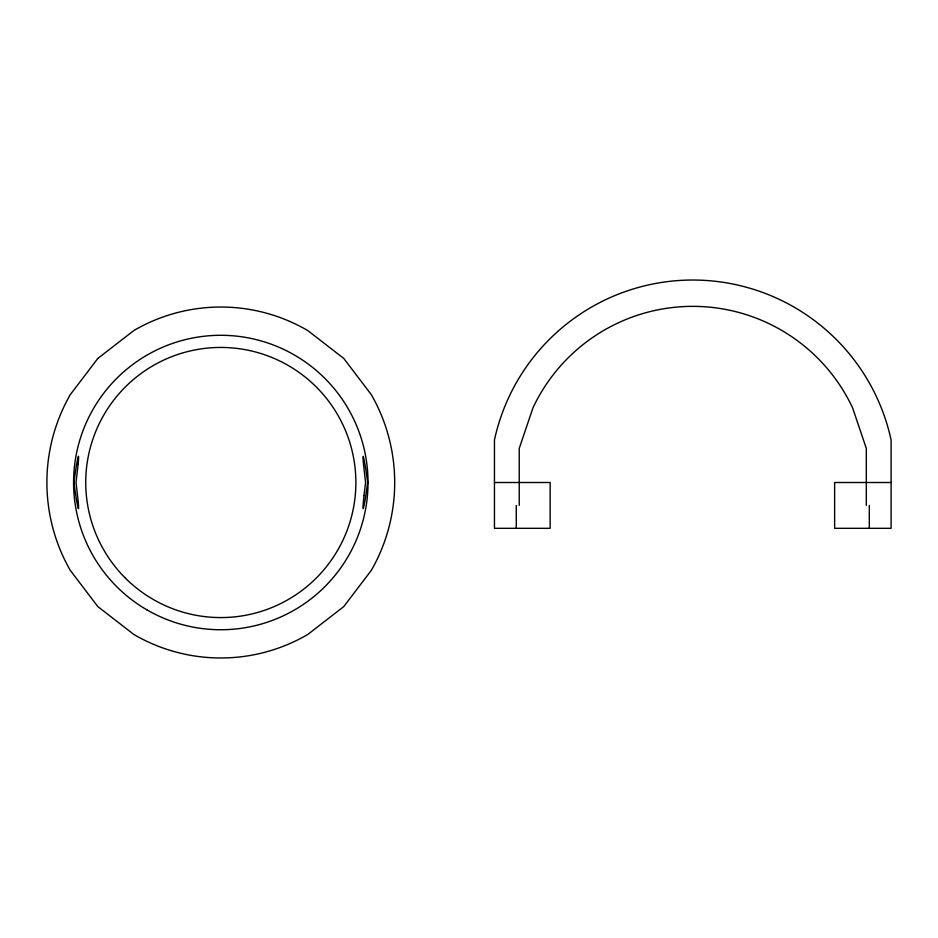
<?xml version="1.0" encoding="UTF-8"?>
<svg xmlns="http://www.w3.org/2000/svg" width="938" height="938" viewBox="0 0 938 938"><rect width="100%" height="100%" fill="white"/><g stroke="black" fill="none" stroke-linecap="round" stroke-linejoin="round"><path stroke-width="1.41" d="M494.455 482.507L550.149 482.507L550.149 528.317L494.455 528.317L494.455 439.981A202.925 202.925 0 0 1 891.1 439.981L891.1 528.317L834.632 528.317L834.632 482.507L891.1 482.507M869.292 505.406L869.292 528.317M866.313 505.406L866.313 448.376L852.572 407.796A176.579 176.579 0 0 0 532.983 407.796L519.242 448.376L519.242 505.406M516.263 505.406L516.263 528.317M78.147 464.005L76.013 482.507L78.147 501.021A25.971 1.02 82.5 0 1 78.03 507.786L76.67 501.021A26.639 1.055 82.5 0 1 73.926 482.507A26.639 1.055 -82.5 0 1 76.67 464.005L78.03 457.228A25.971 1.02 -82.5 0 1 78.147 464.005M363.991 495.592L363.452 501.021A25.971 1.02 -82.5 0 0 363.557 507.786L364.917 501.021A26.639 1.055 -82.5 0 0 367.661 482.507A26.639 1.055 82.5 0 0 364.917 464.005L363.557 457.228A25.971 1.02 82.5 0 0 363.452 464.005L365.574 482.507L363.991 495.592M97.833 358.433L70.198 394.769A176.813 176.813 0 0 0 70.198 570.245L97.833 606.593L133.853 634.475A172.592 172.592 0 0 0 307.746 634.487L343.765 606.593L371.401 570.245A176.813 176.813 0 0 0 371.389 394.781L343.765 358.433L307.746 330.539A172.592 172.592 0 0 0 133.841 330.539L97.833 358.433M125.293 578.019A135.072 135.072 0 0 0 351.269 517.471A135.072 135.072 0 0 0 185.841 352.043A135.072 135.072 0 0 0 125.293 578.019M147.184 610.017A147.231 147.231 0 0 0 368.024 482.507A147.231 147.231 0 0 0 147.184 355.01A147.231 147.231 0 0 0 147.184 610.017"/></g></svg>
